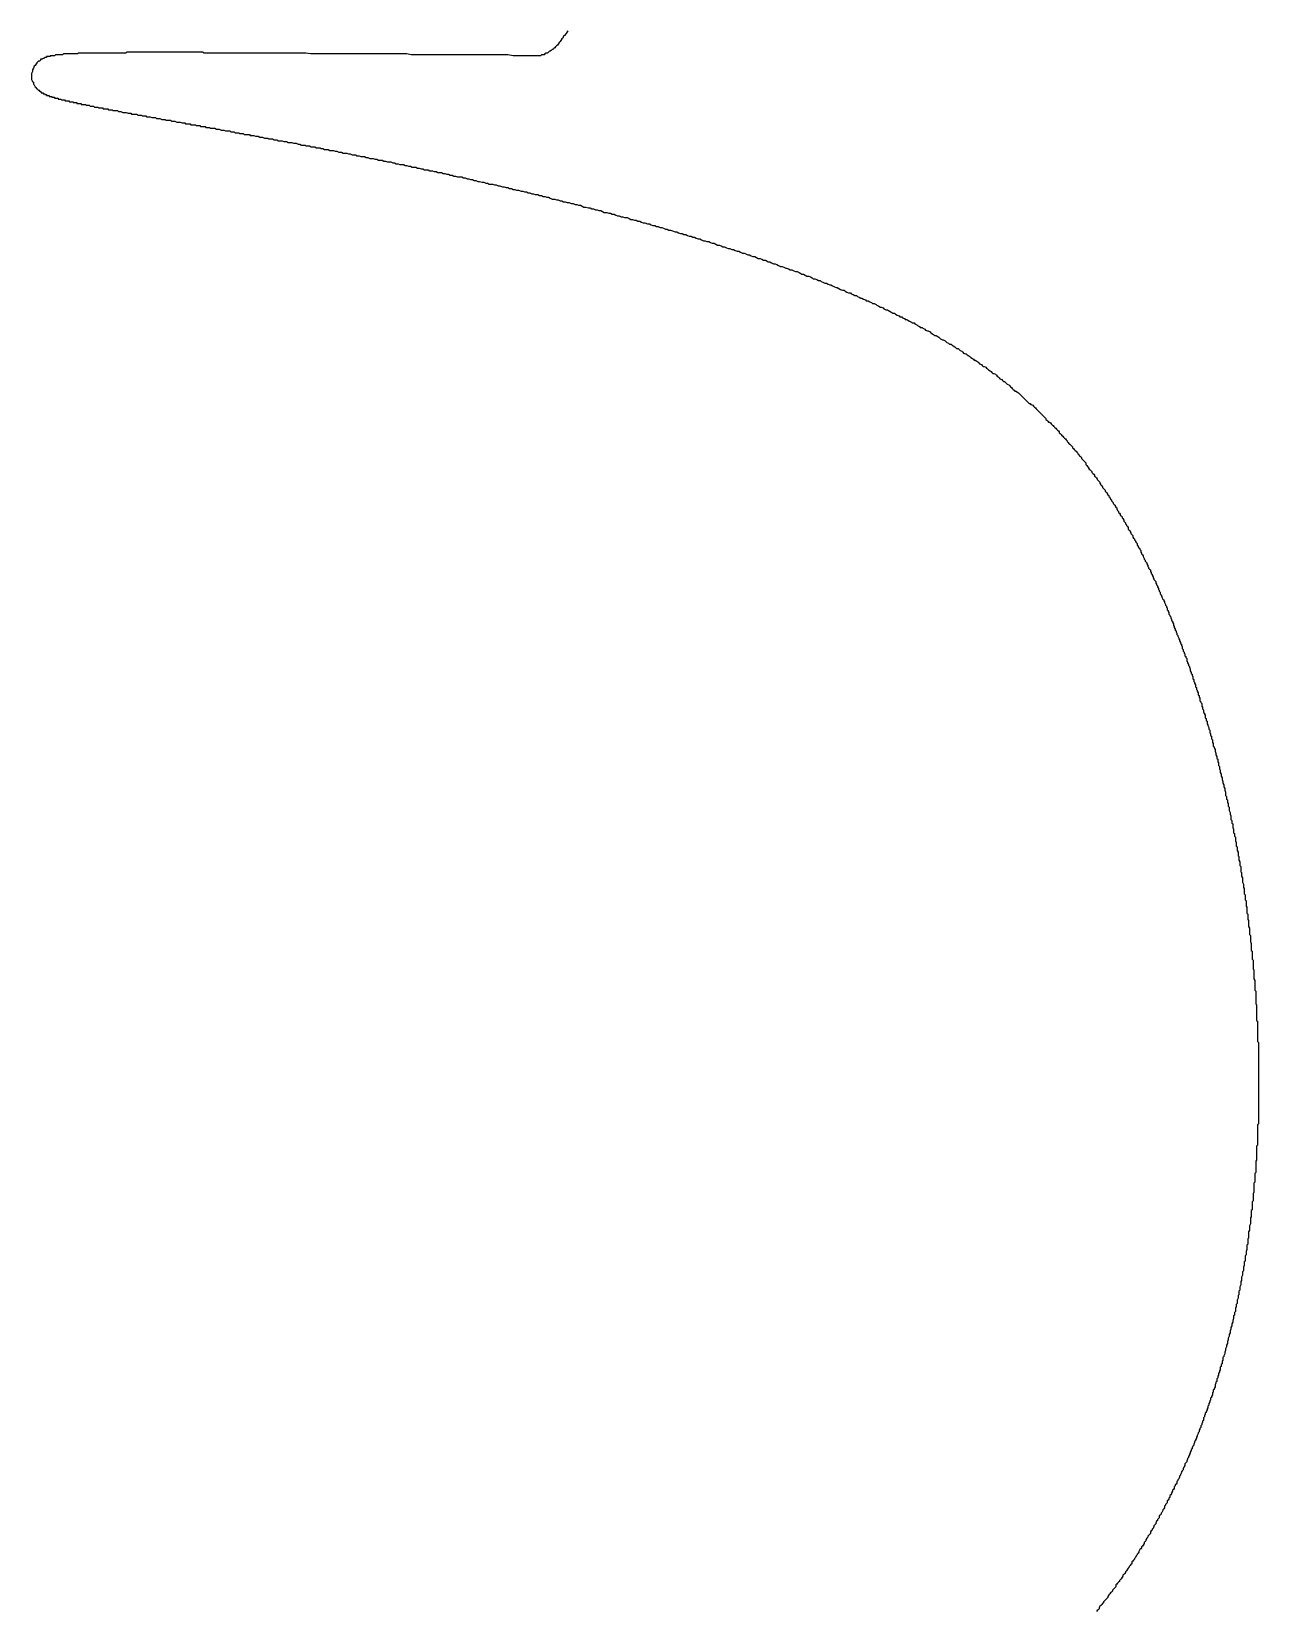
# Model space of a CAD drawing. Header units: millimetres. Extents: x 289 to 9778, y -894 to 6380.
# Drawn here: x 7128.94 to 7142.8, y -435.65 to -417.8 of the extents above; entities that cross this region are included whole.
import ezdxf

# ---------------------------------------------------------------- set-up
doc = ezdxf.new("R2010")
doc.units = ezdxf.units.MM

msp = doc.modelspace()

# ---------------------------------------------------------------- linework, layer by layer
msp.add_polyline3d([(7135, -417.793, 0), (7134.99, -417.803, 0), (7134.98, -417.823, 0), (7134.96, -417.843, 0), (7134.95, -417.853, 0), (7134.94, -417.873, 0), (7134.93, -417.883, 0), (7134.92, -417.903, 0), (7134.91, -417.913, 0), (7134.9, -417.923, 0), (7134.89, -417.943, 0), (7134.88, -417.953, 0), (7134.87, -417.963, 0), (7134.86, -417.973, 0), (7134.85, -417.983, 0), (7134.84, -417.993, 0), (7134.83, -418.003, 0), (7134.82, -418.003, 0), (7134.81, -418.013, 0), (7134.8, -418.023, 0), (7134.79, -418.023, 0), (7134.78, -418.033, 0), (7134.77, -418.043, 0), (7134.76, -418.043, 0), (7134.75, -418.043, 0), (7134.74, -418.053, 0), (7134.74, -418.053, 0), (7134.73, -418.063, 0), (7134.72, -418.063, 0), (7134.71, -418.063, 0), (7134.71, -418.063, 0), (7134.7, -418.063, 0), (7134.69, -418.073, 0), (7134.69, -418.073, 0), (7134.68, -418.073, 0), (7134.68, -418.073, 0), (7134.67, -418.073, 0), (7134.66, -418.073, 0), (7134.64, -418.073, 0), (7134.59, -418.073, 0), (7134.53, -418.073, 0), (7134.48, -418.073, 0), (7134.43, -418.073, 0), (7134.38, -418.073, 0), (7134.32, -418.063, 0), (7134.27, -418.063, 0), (7134.22, -418.063, 0), (7134.17, -418.063, 0), (7134.12, -418.063, 0), (7134.06, -418.063, 0), (7134.01, -418.063, 0), (7133.96, -418.063, 0), (7133.91, -418.063, 0), (7133.86, -418.063, 0), (7133.8, -418.063, 0), (7133.75, -418.063, 0), (7133.7, -418.063, 0), (7133.65, -418.063, 0), (7133.6, -418.063, 0), (7133.54, -418.063, 0), (7133.49, -418.063, 0), (7133.44, -418.063, 0), (7133.39, -418.063, 0), (7133.34, -418.063, 0), (7133.28, -418.063, 0), (7133.23, -418.063, 0), (7133.18, -418.053, 0), (7133.13, -418.053, 0), (7133.08, -418.053, 0), (7133.02, -418.053, 0), (7132.97, -418.053, 0), (7132.92, -418.053, 0), (7132.87, -418.053, 0), (7132.82, -418.053, 0), (7132.76, -418.053, 0), (7132.71, -418.053, 0), (7132.66, -418.053, 0), (7132.61, -418.053, 0), (7132.56, -418.053, 0), (7132.5, -418.053, 0), (7132.45, -418.053, 0), (7132.4, -418.053, 0), (7132.35, -418.053, 0), (7132.3, -418.053, 0), (7132.24, -418.053, 0), (7132.19, -418.053, 0), (7132.14, -418.053, 0), (7132.09, -418.053, 0), (7132.04, -418.043, 0), (7131.99, -418.043, 0), (7131.93, -418.043, 0), (7131.88, -418.043, 0), (7131.83, -418.043, 0), (7131.78, -418.043, 0), (7131.73, -418.043, 0), (7131.67, -418.043, 0), (7131.62, -418.043, 0), (7131.57, -418.043, 0), (7131.52, -418.043, 0), (7131.47, -418.043, 0), (7131.41, -418.043, 0), (7131.36, -418.043, 0), (7131.31, -418.043, 0), (7131.26, -418.043, 0), (7131.21, -418.043, 0), (7131.15, -418.043, 0), (7131.1, -418.043, 0), (7131.05, -418.043, 0), (7131, -418.043, 0), (7130.95, -418.043, 0), (7130.92, -418.043, 0), (7130.9, -418.043, 0), (7130.89, -418.043, 0), (7130.87, -418.033, 0), (7130.85, -418.033, 0), (7130.84, -418.033, 0), (7130.82, -418.033, 0), (7130.81, -418.033, 0), (7130.79, -418.033, 0), (7130.77, -418.033, 0), (7130.76, -418.033, 0), (7130.74, -418.033, 0), (7130.73, -418.033, 0), (7130.71, -418.033, 0), (7130.7, -418.033, 0), (7130.68, -418.033, 0), (7130.66, -418.033, 0), (7130.65, -418.033, 0), (7130.63, -418.033, 0), (7130.62, -418.033, 0), (7130.6, -418.033, 0), (7130.58, -418.033, 0), (7130.57, -418.033, 0), (7130.55, -418.033, 0), (7130.54, -418.033, 0), (7130.52, -418.033, 0), (7130.51, -418.033, 0), (7130.49, -418.033, 0), (7130.48, -418.033, 0), (7130.46, -418.033, 0), (7130.44, -418.033, 0), (7130.43, -418.033, 0), (7130.41, -418.033, 0), (7130.4, -418.033, 0), (7130.38, -418.033, 0), (7130.37, -418.033, 0), (7130.35, -418.033, 0), (7130.34, -418.033, 0), (7130.32, -418.033, 0), (7130.31, -418.033, 0), (7130.29, -418.033, 0), (7130.28, -418.033, 0), (7130.26, -418.033, 0), (7130.25, -418.033, 0), (7130.23, -418.033, 0), (7130.22, -418.033, 0), (7130.2, -418.033, 0), (7130.19, -418.033, 0), (7130.17, -418.033, 0), (7130.16, -418.033, 0), (7130.14, -418.033, 0), (7130.13, -418.033, 0), (7130.12, -418.033, 0), (7130.1, -418.033, 0), (7130.09, -418.033, 0), (7130.07, -418.033, 0), (7130.06, -418.033, 0), (7130.05, -418.033, 0), (7130.03, -418.033, 0), (7130.02, -418.033, 0), (7130, -418.043, 0), (7129.99, -418.043, 0), (7129.98, -418.043, 0), (7129.96, -418.043, 0), (7129.95, -418.043, 0), (7129.94, -418.043, 0), (7129.92, -418.043, 0), (7129.91, -418.043, 0), (7129.9, -418.043, 0), (7129.88, -418.043, 0), (7129.87, -418.043, 0), (7129.86, -418.043, 0), (7129.84, -418.043, 0), (7129.83, -418.043, 0), (7129.82, -418.043, 0), (7129.81, -418.043, 0), (7129.79, -418.043, 0), (7129.78, -418.043, 0), (7129.77, -418.043, 0), (7129.76, -418.043, 0), (7129.75, -418.043, 0), (7129.73, -418.043, 0), (7129.72, -418.043, 0), (7129.71, -418.043, 0), (7129.7, -418.043, 0), (7129.69, -418.043, 0), (7129.67, -418.043, 0), (7129.66, -418.043, 0), (7129.65, -418.043, 0), (7129.64, -418.043, 0), (7129.63, -418.043, 0), (7129.62, -418.043, 0), (7129.61, -418.043, 0), (7129.6, -418.043, 0), (7129.59, -418.043, 0), (7129.58, -418.043, 0), (7129.57, -418.043, 0), (7129.56, -418.043, 0), (7129.55, -418.043, 0), (7129.54, -418.043, 0), (7129.53, -418.043, 0), (7129.52, -418.043, 0), (7129.51, -418.043, 0), (7129.5, -418.043, 0), (7129.49, -418.043, 0), (7129.48, -418.043, 0), (7129.47, -418.043, 0), (7129.46, -418.053, 0), (7129.45, -418.053, 0), (7129.44, -418.053, 0), (7129.43, -418.053, 0), (7129.42, -418.053, 0), (7129.42, -418.053, 0), (7129.41, -418.053, 0), (7129.4, -418.053, 0), (7129.39, -418.053, 0), (7129.38, -418.053, 0), (7129.38, -418.053, 0), (7129.37, -418.053, 0), (7129.36, -418.053, 0), (7129.35, -418.053, 0), (7129.34, -418.053, 0), (7129.34, -418.053, 0), (7129.33, -418.053, 0), (7129.32, -418.053, 0), (7129.32, -418.053, 0), (7129.31, -418.053, 0), (7129.3, -418.053, 0), (7129.29, -418.063, 0), (7129.29, -418.063, 0), (7129.28, -418.063, 0), (7129.27, -418.063, 0), (7129.27, -418.063, 0), (7129.26, -418.063, 0), (7129.26, -418.063, 0), (7129.25, -418.063, 0), (7129.24, -418.063, 0), (7129.24, -418.063, 0), (7129.23, -418.063, 0), (7129.23, -418.063, 0), (7129.22, -418.063, 0), (7129.21, -418.063, 0), (7129.21, -418.063, 0), (7129.2, -418.073, 0), (7129.2, -418.073, 0), (7129.19, -418.073, 0), (7129.19, -418.073, 0), (7129.18, -418.073, 0), (7129.18, -418.073, 0), (7129.17, -418.073, 0), (7129.17, -418.073, 0), (7129.16, -418.073, 0), (7129.16, -418.073, 0), (7129.15, -418.073, 0), (7129.15, -418.083, 0), (7129.14, -418.083, 0), (7129.14, -418.083, 0), (7129.13, -418.083, 0), (7129.12, -418.083, 0), (7129.12, -418.083, 0), (7129.11, -418.083, 0), (7129.11, -418.093, 0), (7129.1, -418.093, 0), (7129.1, -418.093, 0), (7129.09, -418.093, 0), (7129.09, -418.093, 0), (7129.08, -418.103, 0), (7129.07, -418.103, 0), (7129.07, -418.103, 0), (7129.06, -418.113, 0), (7129.05, -418.113, 0), (7129.04, -418.113, 0), (7129.04, -418.123, 0), (7129.03, -418.133, 0), (7129.02, -418.133, 0), (7129.01, -418.143, 0), (7129, -418.153, 0), (7128.99, -418.163, 0), (7128.98, -418.183, 0), (7128.97, -418.193, 0), (7128.96, -418.213, 0), (7128.95, -418.233, 0), (7128.95, -418.253, 0), (7128.94, -418.273, 0), (7128.94, -418.293, 0), (7128.94, -418.313, 0), (7128.94, -418.343, 0), (7128.95, -418.363, 0), (7128.96, -418.373, 0), (7128.96, -418.393, 0), (7128.97, -418.403, 0), (7128.98, -418.423, 0), (7128.99, -418.433, 0), (7128.99, -418.443, 0), (7129, -418.443, 0), (7129.01, -418.453, 0), (7129.02, -418.463, 0), (7129.02, -418.463, 0), (7129.03, -418.473, 0), (7129.04, -418.473, 0), (7129.04, -418.483, 0), (7129.05, -418.483, 0), (7129.05, -418.493, 0), (7129.06, -418.493, 0), (7129.06, -418.493, 0), (7129.07, -418.493, 0), (7129.07, -418.503, 0), (7129.08, -418.503, 0), (7129.08, -418.503, 0), (7129.09, -418.503, 0), (7129.09, -418.513, 0), (7129.1, -418.513, 0), (7129.1, -418.513, 0), (7129.11, -418.513, 0), (7129.11, -418.513, 0), (7129.11, -418.523, 0), (7129.12, -418.523, 0), (7129.12, -418.523, 0), (7129.13, -418.523, 0), (7129.13, -418.523, 0), (7129.14, -418.523, 0), (7129.14, -418.533, 0), (7129.15, -418.533, 0), (7129.15, -418.533, 0), (7129.16, -418.533, 0), (7129.16, -418.533, 0), (7129.17, -418.533, 0), (7129.17, -418.543, 0), (7129.18, -418.543, 0), (7129.18, -418.543, 0), (7129.19, -418.543, 0), (7129.19, -418.543, 0), (7129.2, -418.543, 0), (7129.2, -418.553, 0), (7129.21, -418.553, 0), (7129.21, -418.553, 0), (7129.22, -418.553, 0), (7129.23, -418.553, 0), (7129.23, -418.553, 0), (7129.24, -418.553, 0), (7129.24, -418.563, 0), (7129.25, -418.563, 0), (7129.26, -418.563, 0), (7129.26, -418.563, 0), (7129.27, -418.563, 0), (7129.27, -418.563, 0), (7129.28, -418.573, 0), (7129.29, -418.573, 0), (7129.29, -418.573, 0), (7129.3, -418.573, 0), (7129.31, -418.573, 0), (7129.31, -418.573, 0), (7129.32, -418.583, 0), (7129.33, -418.583, 0), (7129.33, -418.583, 0), (7129.34, -418.583, 0), (7129.35, -418.583, 0), (7129.35, -418.583, 0), (7129.36, -418.583, 0), (7129.37, -418.593, 0), (7129.38, -418.593, 0), (7129.38, -418.593, 0), (7129.39, -418.593, 0), (7129.4, -418.593, 0), (7129.41, -418.593, 0), (7129.41, -418.603, 0), (7129.42, -418.603, 0), (7129.43, -418.603, 0), (7129.44, -418.603, 0), (7129.45, -418.603, 0), (7129.45, -418.613, 0), (7129.46, -418.613, 0), (7129.47, -418.613, 0), (7129.48, -418.613, 0), (7129.49, -418.613, 0), (7129.5, -418.613, 0), (7129.5, -418.623, 0), (7129.51, -418.623, 0), (7129.52, -418.623, 0), (7129.53, -418.623, 0), (7129.54, -418.623, 0), (7129.55, -418.623, 0), (7129.56, -418.633, 0), (7129.57, -418.633, 0), (7129.57, -418.633, 0), (7129.58, -418.633, 0), (7129.59, -418.633, 0), (7129.6, -418.643, 0), (7129.61, -418.643, 0), (7129.62, -418.643, 0), (7129.63, -418.643, 0), (7129.64, -418.643, 0), (7129.65, -418.653, 0), (7129.66, -418.653, 0), (7129.67, -418.653, 0), (7129.68, -418.653, 0), (7129.69, -418.653, 0), (7129.7, -418.663, 0), (7129.71, -418.663, 0), (7129.72, -418.663, 0), (7129.73, -418.663, 0), (7129.74, -418.663, 0), (7129.75, -418.673, 0), (7129.76, -418.673, 0), (7129.77, -418.673, 0), (7129.78, -418.673, 0), (7129.8, -418.673, 0), (7129.81, -418.683, 0), (7129.82, -418.683, 0), (7129.83, -418.683, 0), (7129.84, -418.683, 0), (7129.85, -418.683, 0), (7129.86, -418.693, 0), (7129.87, -418.693, 0), (7129.88, -418.693, 0), (7129.9, -418.693, 0), (7129.91, -418.693, 0), (7129.92, -418.703, 0), (7129.93, -418.703, 0), (7129.94, -418.703, 0), (7129.95, -418.703, 0), (7129.97, -418.713, 0), (7129.98, -418.713, 0), (7129.99, -418.713, 0), (7130, -418.713, 0), (7130.01, -418.713, 0), (7130.03, -418.723, 0), (7130.04, -418.723, 0), (7130.05, -418.723, 0), (7130.06, -418.723, 0), (7130.07, -418.733, 0), (7130.09, -418.733, 0), (7130.1, -418.733, 0), (7130.11, -418.733, 0), (7130.13, -418.733, 0), (7130.14, -418.743, 0), (7130.15, -418.743, 0), (7130.16, -418.743, 0), (7130.18, -418.743, 0), (7130.19, -418.753, 0), (7130.2, -418.753, 0), (7130.22, -418.753, 0), (7130.23, -418.753, 0), (7130.24, -418.763, 0), (7130.26, -418.763, 0), (7130.27, -418.763, 0), (7130.28, -418.763, 0), (7130.3, -418.773, 0), (7130.31, -418.773, 0), (7130.32, -418.773, 0), (7130.34, -418.773, 0), (7130.35, -418.783, 0), (7130.36, -418.783, 0), (7130.38, -418.783, 0), (7130.39, -418.783, 0), (7130.41, -418.793, 0), (7130.42, -418.793, 0), (7130.43, -418.793, 0), (7130.45, -418.793, 0), (7130.46, -418.803, 0), (7130.48, -418.803, 0), (7130.49, -418.803, 0), (7130.51, -418.803, 0), (7130.52, -418.813, 0), (7130.53, -418.813, 0), (7130.55, -418.813, 0), (7130.56, -418.813, 0), (7130.58, -418.823, 0), (7130.59, -418.823, 0), (7130.61, -418.823, 0), (7130.62, -418.823, 0), (7130.64, -418.833, 0), (7130.65, -418.833, 0), (7130.67, -418.833, 0), (7130.68, -418.843, 0), (7130.7, -418.843, 0), (7130.71, -418.843, 0), (7130.73, -418.843, 0), (7130.74, -418.853, 0), (7130.76, -418.853, 0), (7130.77, -418.853, 0), (7130.79, -418.853, 0), (7130.8, -418.863, 0), (7130.82, -418.863, 0), (7130.84, -418.863, 0), (7130.85, -418.873, 0), (7130.87, -418.873, 0), (7130.88, -418.873, 0), (7130.9, -418.873, 0), (7130.91, -418.883, 0), (7130.93, -418.883, 0), (7130.95, -418.883, 0), (7130.96, -418.893, 0), (7130.98, -418.893, 0), (7130.99, -418.893, 0), (7131.01, -418.893, 0), (7131.03, -418.903, 0), (7131.04, -418.903, 0), (7131.06, -418.903, 0), (7131.08, -418.913, 0), (7131.09, -418.913, 0), (7131.11, -418.913, 0), (7131.13, -418.923, 0), (7131.14, -418.923, 0), (7131.16, -418.923, 0), (7131.18, -418.923, 0), (7131.19, -418.933, 0), (7131.21, -418.933, 0), (7131.23, -418.933, 0), (7131.24, -418.943, 0), (7131.26, -418.943, 0), (7131.28, -418.943, 0), (7131.29, -418.953, 0), (7131.31, -418.953, 0), (7131.33, -418.953, 0), (7131.34, -418.963, 0), (7131.36, -418.963, 0), (7131.38, -418.963, 0), (7131.4, -418.963, 0), (7131.41, -418.973, 0), (7131.43, -418.973, 0), (7131.45, -418.973, 0), (7131.47, -418.983, 0), (7131.48, -418.983, 0), (7131.5, -418.983, 0), (7131.52, -418.993, 0), (7131.54, -418.993, 0), (7131.55, -418.993, 0), (7131.57, -419.003, 0), (7131.59, -419.003, 0), (7131.61, -419.003, 0), (7131.62, -419.013, 0), (7131.64, -419.013, 0), (7131.66, -419.013, 0), (7131.68, -419.023, 0), (7131.7, -419.023, 0), (7131.71, -419.023, 0), (7131.73, -419.033, 0), (7131.75, -419.033, 0), (7131.77, -419.033, 0), (7131.79, -419.043, 0), (7131.8, -419.043, 0), (7131.82, -419.043, 0), (7131.84, -419.053, 0), (7131.86, -419.053, 0), (7131.88, -419.053, 0), (7131.9, -419.063, 0), (7131.91, -419.063, 0), (7131.93, -419.063, 0), (7131.95, -419.073, 0), (7131.97, -419.073, 0), (7131.99, -419.083, 0), (7132.01, -419.083, 0), (7132.03, -419.083, 0), (7132.04, -419.093, 0), (7132.06, -419.093, 0), (7132.08, -419.093, 0), (7132.1, -419.103, 0), (7132.12, -419.103, 0), (7132.14, -419.103, 0), (7132.16, -419.113, 0), (7132.18, -419.113, 0), (7132.2, -419.113, 0), (7132.21, -419.123, 0), (7132.23, -419.123, 0), (7132.25, -419.133, 0), (7132.27, -419.133, 0), (7132.29, -419.133, 0), (7132.31, -419.143, 0), (7132.33, -419.143, 0), (7132.35, -419.143, 0), (7132.37, -419.153, 0), (7132.39, -419.153, 0), (7132.41, -419.163, 0), (7132.42, -419.163, 0), (7132.44, -419.163, 0), (7132.46, -419.173, 0), (7132.48, -419.173, 0), (7132.5, -419.173, 0), (7132.52, -419.183, 0), (7132.54, -419.183, 0), (7132.56, -419.193, 0), (7132.58, -419.193, 0), (7132.6, -419.193, 0), (7132.62, -419.203, 0), (7132.64, -419.203, 0), (7132.66, -419.213, 0), (7132.68, -419.213, 0), (7132.7, -419.213, 0), (7132.72, -419.223, 0), (7132.74, -419.223, 0), (7132.76, -419.233, 0), (7132.78, -419.233, 0), (7132.8, -419.233, 0), (7132.82, -419.243, 0), (7132.84, -419.243, 0), (7132.86, -419.253, 0), (7132.88, -419.253, 0), (7132.9, -419.253, 0), (7132.92, -419.263, 0), (7132.94, -419.263, 0), (7132.96, -419.273, 0), (7132.98, -419.273, 0), (7133, -419.273, 0), (7133.02, -419.283, 0), (7133.04, -419.283, 0), (7133.06, -419.293, 0), (7133.08, -419.293, 0), (7133.1, -419.303, 0), (7133.12, -419.303, 0), (7133.14, -419.303, 0), (7133.16, -419.313, 0), (7133.18, -419.313, 0), (7133.2, -419.323, 0), (7133.22, -419.323, 0), (7133.24, -419.333, 0), (7133.26, -419.333, 0), (7133.28, -419.333, 0), (7133.3, -419.343, 0), (7133.32, -419.343, 0), (7133.34, -419.353, 0), (7133.36, -419.353, 0), (7133.38, -419.363, 0), (7133.4, -419.363, 0), (7133.42, -419.363, 0), (7133.44, -419.373, 0), (7133.47, -419.373, 0), (7133.49, -419.383, 0), (7133.51, -419.383, 0), (7133.53, -419.393, 0), (7133.55, -419.393, 0), (7133.57, -419.393, 0), (7133.59, -419.403, 0), (7133.61, -419.403, 0), (7133.63, -419.413, 0), (7133.65, -419.413, 0), (7133.67, -419.423, 0), (7133.69, -419.423, 0), (7133.71, -419.433, 0), (7133.73, -419.433, 0), (7133.75, -419.443, 0), (7133.78, -419.443, 0), (7133.8, -419.443, 0), (7133.82, -419.453, 0), (7133.84, -419.453, 0), (7133.86, -419.463, 0), (7133.88, -419.463, 0), (7133.9, -419.473, 0), (7133.92, -419.473, 0), (7133.94, -419.483, 0), (7133.96, -419.483, 0), (7133.98, -419.493, 0), (7134, -419.493, 0), (7134.03, -419.503, 0), (7134.05, -419.503, 0), (7134.07, -419.513, 0), (7134.09, -419.513, 0), (7134.11, -419.523, 0), (7134.13, -419.523, 0), (7134.15, -419.523, 0), (7134.17, -419.533, 0), (7134.19, -419.533, 0), (7134.21, -419.543, 0), (7134.23, -419.543, 0), (7134.26, -419.553, 0), (7134.28, -419.553, 0), (7134.3, -419.563, 0), (7134.32, -419.563, 0), (7134.34, -419.573, 0), (7134.36, -419.573, 0), (7134.38, -419.583, 0), (7134.4, -419.583, 0), (7134.42, -419.593, 0), (7134.44, -419.593, 0), (7134.47, -419.603, 0), (7134.49, -419.603, 0), (7134.51, -419.613, 0), (7134.53, -419.613, 0), (7134.55, -419.623, 0), (7134.57, -419.623, 0), (7134.59, -419.633, 0), (7134.61, -419.633, 0), (7134.63, -419.643, 0), (7134.66, -419.643, 0), (7134.68, -419.653, 0), (7134.7, -419.653, 0), (7134.72, -419.663, 0), (7134.74, -419.663, 0), (7134.76, -419.673, 0), (7134.78, -419.673, 0), (7134.8, -419.683, 0), (7134.82, -419.693, 0), (7134.85, -419.693, 0), (7134.87, -419.703, 0), (7134.89, -419.703, 0), (7134.91, -419.713, 0), (7134.93, -419.713, 0), (7134.95, -419.723, 0), (7134.97, -419.723, 0), (7134.99, -419.733, 0), (7135.01, -419.733, 0), (7135.04, -419.743, 0), (7135.06, -419.743, 0), (7135.08, -419.753, 0), (7135.1, -419.753, 0), (7135.12, -419.763, 0), (7135.14, -419.763, 0), (7135.16, -419.773, 0), (7135.18, -419.783, 0), (7135.2, -419.783, 0), (7135.23, -419.793, 0), (7135.25, -419.793, 0), (7135.27, -419.803, 0), (7135.29, -419.803, 0), (7135.31, -419.813, 0), (7135.33, -419.813, 0), (7135.35, -419.823, 0), (7135.37, -419.823, 0), (7135.39, -419.833, 0), (7135.41, -419.843, 0), (7135.44, -419.843, 0), (7135.46, -419.853, 0), (7135.48, -419.853, 0), (7135.5, -419.863, 0), (7135.52, -419.863, 0), (7135.54, -419.873, 0), (7135.56, -419.883, 0), (7135.58, -419.883, 0), (7135.6, -419.893, 0), (7135.62, -419.893, 0), (7135.64, -419.903, 0), (7135.67, -419.903, 0), (7135.69, -419.913, 0), (7135.71, -419.923, 0), (7135.73, -419.923, 0), (7135.75, -419.933, 0), (7135.77, -419.933, 0), (7135.79, -419.943, 0), (7135.81, -419.943, 0), (7135.83, -419.953, 0), (7135.85, -419.963, 0), (7135.87, -419.963, 0), (7135.9, -419.973, 0), (7135.92, -419.973, 0), (7135.94, -419.983, 0), (7135.96, -419.993, 0), (7135.98, -419.993, 0), (7136, -420.003, 0), (7136.02, -420.003, 0), (7136.04, -420.013, 0), (7136.06, -420.013, 0), (7136.08, -420.023, 0), (7136.1, -420.033, 0), (7136.12, -420.033, 0), (7136.14, -420.043, 0), (7136.16, -420.043, 0), (7136.18, -420.053, 0), (7136.21, -420.063, 0), (7136.23, -420.063, 0), (7136.25, -420.073, 0), (7136.27, -420.083, 0), (7136.29, -420.083, 0), (7136.31, -420.093, 0), (7136.33, -420.093, 0), (7136.35, -420.103, 0), (7136.37, -420.113, 0), (7136.39, -420.113, 0), (7136.41, -420.123, 0), (7136.43, -420.123, 0), (7136.45, -420.133, 0), (7136.47, -420.143, 0), (7136.49, -420.143, 0), (7136.51, -420.153, 0), (7136.53, -420.163, 0), (7136.55, -420.163, 0), (7136.57, -420.173, 0), (7136.59, -420.173, 0), (7136.61, -420.183, 0), (7136.63, -420.193, 0), (7136.65, -420.193, 0), (7136.67, -420.203, 0), (7136.69, -420.213, 0), (7136.71, -420.213, 0), (7136.73, -420.223, 0), (7136.75, -420.233, 0), (7136.77, -420.233, 0), (7136.79, -420.243, 0), (7136.81, -420.253, 0), (7136.83, -420.253, 0), (7136.85, -420.263, 0), (7136.87, -420.263, 0), (7136.89, -420.273, 0), (7136.91, -420.283, 0), (7136.93, -420.283, 0), (7136.95, -420.293, 0), (7136.97, -420.303, 0), (7136.99, -420.303, 0), (7137.01, -420.313, 0), (7137.03, -420.323, 0), (7137.05, -420.323, 0), (7137.07, -420.333, 0), (7137.09, -420.343, 0), (7137.11, -420.343, 0), (7137.13, -420.353, 0), (7137.15, -420.363, 0), (7137.17, -420.363, 0), (7137.19, -420.373, 0), (7137.21, -420.383, 0), (7137.23, -420.383, 0), (7137.25, -420.393, 0), (7137.26, -420.403, 0), (7137.28, -420.403, 0), (7137.3, -420.413, 0), (7137.32, -420.423, 0), (7137.34, -420.423, 0), (7137.36, -420.433, 0), (7137.38, -420.443, 0), (7137.4, -420.453, 0), (7137.42, -420.453, 0), (7137.44, -420.463, 0), (7137.46, -420.473, 0), (7137.47, -420.473, 0), (7137.49, -420.483, 0), (7137.51, -420.493, 0), (7137.53, -420.493, 0), (7137.55, -420.503, 0), (7137.57, -420.513, 0), (7137.59, -420.513, 0), (7137.61, -420.523, 0), (7137.63, -420.533, 0), (7137.64, -420.543, 0), (7137.66, -420.543, 0), (7137.68, -420.553, 0), (7137.7, -420.563, 0), (7137.72, -420.563, 0), (7137.74, -420.573, 0), (7137.76, -420.583, 0), (7137.77, -420.593, 0), (7137.79, -420.593, 0), (7137.81, -420.603, 0), (7137.83, -420.613, 0), (7137.85, -420.613, 0), (7137.86, -420.623, 0), (7137.88, -420.633, 0), (7137.9, -420.643, 0), (7137.92, -420.643, 0), (7137.94, -420.653, 0), (7137.96, -420.663, 0), (7137.97, -420.663, 0), (7137.99, -420.673, 0), (7138.01, -420.683, 0), (7138.03, -420.693, 0), (7138.04, -420.693, 0), (7138.06, -420.703, 0), (7138.08, -420.713, 0), (7138.1, -420.723, 0), (7138.12, -420.723, 0), (7138.13, -420.733, 0), (7138.15, -420.743, 0), (7138.17, -420.753, 0), (7138.19, -420.753, 0), (7138.2, -420.763, 0), (7138.22, -420.773, 0), (7138.24, -420.783, 0), (7138.26, -420.783, 0), (7138.27, -420.793, 0), (7138.29, -420.803, 0), (7138.31, -420.813, 0), (7138.32, -420.813, 0), (7138.34, -420.823, 0), (7138.36, -420.833, 0), (7138.37, -420.843, 0), (7138.39, -420.843, 0), (7138.41, -420.853, 0), (7138.43, -420.863, 0), (7138.44, -420.873, 0), (7138.46, -420.873, 0), (7138.48, -420.883, 0), (7138.49, -420.893, 0), (7138.51, -420.903, 0), (7138.53, -420.913, 0), (7138.54, -420.913, 0), (7138.56, -420.923, 0), (7138.57, -420.933, 0), (7138.59, -420.943, 0), (7138.61, -420.943, 0), (7138.62, -420.953, 0), (7138.64, -420.963, 0), (7138.66, -420.973, 0), (7138.67, -420.983, 0), (7138.69, -420.983, 0), (7138.7, -420.993, 0), (7138.72, -421.003, 0), (7138.74, -421.013, 0), (7138.75, -421.023, 0), (7138.77, -421.023, 0), (7138.78, -421.033, 0), (7138.8, -421.043, 0), (7138.81, -421.053, 0), (7138.83, -421.053, 0), (7138.84, -421.063, 0), (7138.86, -421.073, 0), (7138.88, -421.083, 0), (7138.89, -421.093, 0), (7138.91, -421.093, 0), (7138.92, -421.103, 0), (7138.94, -421.113, 0), (7138.95, -421.123, 0), (7138.97, -421.133, 0), (7138.98, -421.143, 0), (7139, -421.143, 0), (7139.01, -421.153, 0), (7139.03, -421.163, 0), (7139.04, -421.173, 0), (7139.06, -421.183, 0), (7139.07, -421.183, 0), (7139.09, -421.193, 0), (7139.1, -421.203, 0), (7139.11, -421.213, 0), (7139.13, -421.223, 0), (7139.14, -421.233, 0), (7139.16, -421.233, 0), (7139.17, -421.243, 0), (7139.19, -421.253, 0), (7139.2, -421.263, 0), (7139.21, -421.273, 0), (7139.23, -421.283, 0), (7139.24, -421.283, 0), (7139.26, -421.293, 0), (7139.27, -421.303, 0), (7139.28, -421.313, 0), (7139.3, -421.323, 0), (7139.31, -421.333, 0), (7139.33, -421.333, 0), (7139.34, -421.343, 0), (7139.35, -421.353, 0), (7139.37, -421.363, 0), (7139.38, -421.373, 0), (7139.39, -421.383, 0), (7139.41, -421.383, 0), (7139.42, -421.393, 0), (7139.43, -421.403, 0), (7139.45, -421.413, 0), (7139.46, -421.423, 0), (7139.47, -421.433, 0), (7139.49, -421.443, 0), (7139.5, -421.443, 0), (7139.51, -421.453, 0), (7139.53, -421.463, 0), (7139.54, -421.473, 0), (7139.55, -421.483, 0), (7139.57, -421.493, 0), (7139.58, -421.503, 0), (7139.59, -421.513, 0), (7139.6, -421.513, 0), (7139.62, -421.523, 0), (7139.63, -421.533, 0), (7139.64, -421.543, 0), (7139.65, -421.553, 0), (7139.67, -421.563, 0), (7139.68, -421.573, 0), (7139.69, -421.583, 0), (7139.7, -421.583, 0), (7139.72, -421.593, 0), (7139.73, -421.603, 0), (7139.74, -421.613, 0), (7139.75, -421.623, 0), (7139.77, -421.633, 0), (7139.78, -421.643, 0), (7139.79, -421.653, 0), (7139.8, -421.663, 0), (7139.81, -421.663, 0), (7139.83, -421.673, 0), (7139.84, -421.683, 0), (7139.85, -421.693, 0), (7139.86, -421.703, 0), (7139.87, -421.713, 0), (7139.88, -421.723, 0), (7139.9, -421.733, 0), (7139.91, -421.743, 0), (7139.92, -421.753, 0), (7139.93, -421.753, 0), (7139.94, -421.763, 0), (7139.95, -421.773, 0), (7139.96, -421.783, 0), (7139.98, -421.793, 0), (7139.99, -421.803, 0), (7140, -421.813, 0), (7140.01, -421.823, 0), (7140.02, -421.833, 0), (7140.03, -421.843, 0), (7140.04, -421.853, 0), (7140.05, -421.863, 0), (7140.06, -421.863, 0), (7140.08, -421.873, 0), (7140.09, -421.883, 0), (7140.1, -421.893, 0), (7140.11, -421.903, 0), (7140.12, -421.913, 0), (7140.13, -421.923, 0), (7140.14, -421.933, 0), (7140.15, -421.943, 0), (7140.16, -421.953, 0), (7140.17, -421.963, 0), (7140.18, -421.973, 0), (7140.19, -421.983, 0), (7140.2, -421.993, 0), (7140.21, -422.003, 0), (7140.22, -422.003, 0), (7140.23, -422.013, 0), (7140.25, -422.023, 0), (7140.26, -422.033, 0), (7140.27, -422.043, 0), (7140.28, -422.053, 0), (7140.29, -422.063, 0), (7140.3, -422.073, 0), (7140.31, -422.083, 0), (7140.32, -422.093, 0), (7140.33, -422.103, 0), (7140.34, -422.113, 0), (7140.35, -422.123, 0), (7140.36, -422.133, 0), (7140.37, -422.143, 0), (7140.38, -422.153, 0), (7140.39, -422.163, 0), (7140.4, -422.173, 0), (7140.4, -422.183, 0), (7140.41, -422.193, 0), (7140.42, -422.203, 0), (7140.43, -422.213, 0), (7140.44, -422.213, 0), (7140.45, -422.223, 0), (7140.46, -422.233, 0), (7140.47, -422.243, 0), (7140.48, -422.253, 0), (7140.49, -422.263, 0), (7140.5, -422.273, 0), (7140.51, -422.283, 0), (7140.52, -422.293, 0), (7140.53, -422.303, 0), (7140.54, -422.313, 0), (7140.55, -422.323, 0), (7140.55, -422.333, 0), (7140.56, -422.343, 0), (7140.57, -422.353, 0), (7140.58, -422.363, 0), (7140.59, -422.373, 0), (7140.6, -422.383, 0), (7140.61, -422.393, 0), (7140.62, -422.403, 0), (7140.63, -422.413, 0), (7140.64, -422.423, 0), (7140.64, -422.433, 0), (7140.65, -422.443, 0), (7140.66, -422.453, 0), (7140.67, -422.463, 0), (7140.68, -422.473, 0), (7140.69, -422.483, 0), (7140.7, -422.493, 0), (7140.7, -422.503, 0), (7140.71, -422.513, 0), (7140.72, -422.523, 0), (7140.73, -422.533, 0), (7140.74, -422.543, 0), (7140.75, -422.553, 0), (7140.76, -422.563, 0), (7140.76, -422.573, 0), (7140.77, -422.583, 0), (7140.78, -422.593, 0), (7140.79, -422.603, 0), (7140.8, -422.613, 0), (7140.8, -422.623, 0), (7140.81, -422.633, 0), (7140.82, -422.643, 0), (7140.83, -422.653, 0), (7140.84, -422.663, 0), (7140.85, -422.673, 0), (7140.85, -422.693, 0), (7140.86, -422.703, 0), (7140.87, -422.713, 0), (7140.88, -422.723, 0), (7140.88, -422.733, 0), (7140.89, -422.743, 0), (7140.9, -422.753, 0), (7140.91, -422.763, 0), (7140.92, -422.773, 0), (7140.92, -422.783, 0), (7140.93, -422.793, 0), (7140.94, -422.803, 0), (7140.95, -422.813, 0), (7140.95, -422.823, 0), (7140.96, -422.833, 0), (7140.97, -422.843, 0), (7140.98, -422.853, 0), (7140.98, -422.863, 0), (7140.99, -422.873, 0), (7141, -422.883, 0), (7141.01, -422.893, 0), (7141.01, -422.903, 0), (7141.02, -422.923, 0), (7141.03, -422.933, 0), (7141.04, -422.943, 0), (7141.04, -422.953, 0), (7141.05, -422.963, 0), (7141.06, -422.973, 0), (7141.07, -422.983, 0), (7141.07, -422.993, 0), (7141.08, -423.003, 0), (7141.09, -423.013, 0), (7141.09, -423.023, 0), (7141.1, -423.033, 0), (7141.11, -423.043, 0), (7141.11, -423.053, 0), (7141.12, -423.063, 0), (7141.13, -423.083, 0), (7141.14, -423.093, 0), (7141.14, -423.103, 0), (7141.15, -423.113, 0), (7141.16, -423.123, 0), (7141.16, -423.133, 0), (7141.17, -423.143, 0), (7141.18, -423.153, 0), (7141.18, -423.163, 0), (7141.19, -423.173, 0), (7141.2, -423.183, 0), (7141.2, -423.193, 0), (7141.21, -423.213, 0), (7141.22, -423.223, 0), (7141.22, -423.233, 0), (7141.23, -423.243, 0), (7141.24, -423.253, 0), (7141.24, -423.263, 0), (7141.25, -423.273, 0), (7141.26, -423.283, 0), (7141.26, -423.293, 0), (7141.27, -423.303, 0), (7141.28, -423.323, 0), (7141.28, -423.333, 0), (7141.29, -423.343, 0), (7141.3, -423.353, 0), (7141.3, -423.363, 0), (7141.31, -423.373, 0), (7141.31, -423.383, 0), (7141.32, -423.393, 0), (7141.33, -423.403, 0), (7141.33, -423.423, 0), (7141.34, -423.433, 0), (7141.35, -423.443, 0), (7141.35, -423.453, 0), (7141.36, -423.463, 0), (7141.36, -423.473, 0), (7141.37, -423.483, 0), (7141.38, -423.493, 0), (7141.38, -423.513, 0), (7141.39, -423.523, 0), (7141.4, -423.533, 0), (7141.4, -423.543, 0), (7141.41, -423.553, 0), (7141.41, -423.563, 0), (7141.42, -423.573, 0), (7141.43, -423.583, 0), (7141.43, -423.603, 0), (7141.44, -423.613, 0), (7141.44, -423.623, 0), (7141.45, -423.633, 0), (7141.46, -423.643, 0), (7141.46, -423.653, 0), (7141.47, -423.663, 0), (7141.47, -423.683, 0), (7141.48, -423.693, 0), (7141.48, -423.703, 0), (7141.49, -423.713, 0), (7141.5, -423.723, 0), (7141.5, -423.733, 0), (7141.51, -423.753, 0), (7141.51, -423.763, 0), (7141.52, -423.773, 0), (7141.52, -423.783, 0), (7141.53, -423.793, 0), (7141.54, -423.803, 0), (7141.54, -423.813, 0), (7141.55, -423.833, 0), (7141.55, -423.843, 0), (7141.56, -423.853, 0), (7141.56, -423.863, 0), (7141.57, -423.873, 0), (7141.58, -423.883, 0), (7141.58, -423.903, 0), (7141.59, -423.913, 0), (7141.59, -423.923, 0), (7141.6, -423.933, 0), (7141.6, -423.943, 0), (7141.61, -423.963, 0), (7141.61, -423.973, 0), (7141.62, -423.983, 0), (7141.62, -423.993, 0), (7141.63, -424.003, 0), (7141.64, -424.013, 0), (7141.64, -424.033, 0), (7141.65, -424.043, 0), (7141.65, -424.053, 0), (7141.66, -424.063, 0), (7141.66, -424.073, 0), (7141.67, -424.093, 0), (7141.67, -424.103, 0), (7141.68, -424.113, 0), (7141.68, -424.123, 0), (7141.69, -424.133, 0), (7141.69, -424.153, 0), (7141.7, -424.163, 0), (7141.7, -424.173, 0), (7141.71, -424.183, 0), (7141.71, -424.193, 0), (7141.72, -424.213, 0), (7141.73, -424.223, 0), (7141.73, -424.233, 0), (7141.74, -424.243, 0), (7141.74, -424.253, 0), (7141.75, -424.273, 0), (7141.75, -424.283, 0), (7141.76, -424.293, 0), (7141.76, -424.303, 0), (7141.77, -424.313, 0), (7141.77, -424.333, 0), (7141.78, -424.343, 0), (7141.78, -424.353, 0), (7141.79, -424.363, 0), (7141.79, -424.383, 0), (7141.8, -424.393, 0), (7141.8, -424.403, 0), (7141.81, -424.413, 0), (7141.81, -424.423, 0), (7141.82, -424.443, 0), (7141.82, -424.453, 0), (7141.83, -424.463, 0), (7141.83, -424.473, 0), (7141.84, -424.493, 0), (7141.84, -424.503, 0), (7141.84, -424.513, 0), (7141.85, -424.523, 0), (7141.85, -424.533, 0), (7141.86, -424.553, 0), (7141.86, -424.563, 0), (7141.87, -424.573, 0), (7141.87, -424.583, 0), (7141.88, -424.603, 0), (7141.88, -424.613, 0), (7141.89, -424.623, 0), (7141.89, -424.633, 0), (7141.9, -424.653, 0), (7141.9, -424.663, 0), (7141.91, -424.673, 0), (7141.91, -424.683, 0), (7141.92, -424.703, 0), (7141.92, -424.713, 0), (7141.93, -424.723, 0), (7141.93, -424.733, 0), (7141.94, -424.753, 0), (7141.94, -424.763, 0), (7141.94, -424.773, 0), (7141.95, -424.783, 0), (7141.95, -424.803, 0), (7141.96, -424.813, 0), (7141.96, -424.823, 0), (7141.97, -424.833, 0), (7141.97, -424.853, 0), (7141.98, -424.863, 0), (7141.98, -424.873, 0), (7141.99, -424.883, 0), (7141.99, -424.903, 0), (7141.99, -424.913, 0), (7142, -424.923, 0), (7142, -424.933, 0), (7142.01, -424.953, 0), (7142.01, -424.963, 0), (7142.02, -424.973, 0), (7142.02, -424.983, 0), (7142.03, -425.003, 0), (7142.03, -425.013, 0), (7142.03, -425.023, 0), (7142.04, -425.043, 0), (7142.04, -425.053, 0), (7142.05, -425.063, 0), (7142.05, -425.073, 0), (7142.06, -425.093, 0), (7142.06, -425.103, 0), (7142.06, -425.113, 0), (7142.07, -425.123, 0), (7142.07, -425.143, 0), (7142.08, -425.153, 0), (7142.08, -425.163, 0), (7142.09, -425.183, 0), (7142.09, -425.193, 0), (7142.09, -425.203, 0), (7142.1, -425.213, 0), (7142.1, -425.233, 0), (7142.11, -425.243, 0), (7142.11, -425.253, 0), (7142.12, -425.273, 0), (7142.12, -425.283, 0), (7142.12, -425.293, 0), (7142.13, -425.303, 0), (7142.13, -425.323, 0), (7142.14, -425.333, 0), (7142.14, -425.343, 0), (7142.14, -425.363, 0), (7142.15, -425.373, 0), (7142.15, -425.383, 0), (7142.16, -425.393, 0), (7142.16, -425.413, 0), (7142.16, -425.423, 0), (7142.17, -425.433, 0), (7142.17, -425.453, 0), (7142.18, -425.463, 0), (7142.18, -425.473, 0), (7142.18, -425.493, 0), (7142.19, -425.503, 0), (7142.19, -425.513, 0), (7142.2, -425.523, 0), (7142.2, -425.543, 0), (7142.2, -425.553, 0), (7142.21, -425.563, 0), (7142.21, -425.583, 0), (7142.22, -425.593, 0), (7142.22, -425.603, 0), (7142.22, -425.623, 0), (7142.23, -425.633, 0), (7142.23, -425.643, 0), (7142.24, -425.663, 0), (7142.24, -425.673, 0), (7142.24, -425.683, 0), (7142.25, -425.693, 0), (7142.25, -425.713, 0), (7142.25, -425.723, 0), (7142.26, -425.733, 0), (7142.26, -425.753, 0), (7142.27, -425.763, 0), (7142.27, -425.773, 0), (7142.27, -425.793, 0), (7142.28, -425.803, 0), (7142.28, -425.813, 0), (7142.28, -425.833, 0), (7142.29, -425.843, 0), (7142.29, -425.853, 0), (7142.29, -425.873, 0), (7142.3, -425.883, 0), (7142.3, -425.893, 0), (7142.31, -425.913, 0), (7142.31, -425.923, 0), (7142.31, -425.933, 0), (7142.32, -425.953, 0), (7142.32, -425.963, 0), (7142.32, -425.973, 0), (7142.33, -425.993, 0), (7142.33, -426.003, 0), (7142.33, -426.013, 0), (7142.34, -426.023, 0), (7142.34, -426.043, 0), (7142.34, -426.053, 0), (7142.35, -426.063, 0), (7142.35, -426.083, 0), (7142.35, -426.093, 0), (7142.36, -426.103, 0), (7142.36, -426.123, 0), (7142.36, -426.133, 0), (7142.37, -426.143, 0), (7142.37, -426.163, 0), (7142.37, -426.173, 0), (7142.38, -426.193, 0), (7142.38, -426.203, 0), (7142.38, -426.213, 0), (7142.39, -426.233, 0), (7142.39, -426.243, 0), (7142.39, -426.253, 0), (7142.4, -426.273, 0), (7142.4, -426.283, 0), (7142.4, -426.293, 0), (7142.41, -426.313, 0), (7142.41, -426.323, 0), (7142.41, -426.333, 0), (7142.42, -426.353, 0), (7142.42, -426.363, 0), (7142.42, -426.373, 0), (7142.43, -426.393, 0), (7142.43, -426.403, 0), (7142.43, -426.413, 0), (7142.43, -426.433, 0), (7142.44, -426.443, 0), (7142.44, -426.453, 0), (7142.44, -426.473, 0), (7142.45, -426.483, 0), (7142.45, -426.493, 0), (7142.45, -426.513, 0), (7142.46, -426.523, 0), (7142.46, -426.543, 0), (7142.46, -426.553, 0), (7142.47, -426.563, 0), (7142.47, -426.583, 0), (7142.47, -426.593, 0), (7142.47, -426.603, 0), (7142.48, -426.623, 0), (7142.48, -426.633, 0), (7142.48, -426.643, 0), (7142.49, -426.663, 0), (7142.49, -426.673, 0), (7142.49, -426.683, 0), (7142.49, -426.703, 0), (7142.5, -426.713, 0), (7142.5, -426.733, 0), (7142.5, -426.743, 0), (7142.51, -426.753, 0), (7142.51, -426.773, 0), (7142.51, -426.783, 0), (7142.51, -426.793, 0), (7142.52, -426.813, 0), (7142.52, -426.823, 0), (7142.52, -426.833, 0), (7142.52, -426.853, 0), (7142.53, -426.863, 0), (7142.53, -426.883, 0), (7142.53, -426.893, 0), (7142.54, -426.903, 0), (7142.54, -426.923, 0), (7142.54, -426.933, 0), (7142.54, -426.943, 0), (7142.55, -426.963, 0), (7142.55, -426.973, 0), (7142.55, -426.993, 0), (7142.55, -427.003, 0), (7142.56, -427.013, 0), (7142.56, -427.033, 0), (7142.56, -427.043, 0), (7142.56, -427.053, 0), (7142.57, -427.073, 0), (7142.57, -427.083, 0), (7142.57, -427.093, 0), (7142.57, -427.113, 0), (7142.58, -427.123, 0), (7142.58, -427.143, 0), (7142.58, -427.153, 0), (7142.58, -427.163, 0), (7142.59, -427.183, 0), (7142.59, -427.193, 0), (7142.59, -427.213, 0), (7142.59, -427.223, 0), (7142.6, -427.233, 0), (7142.6, -427.253, 0), (7142.6, -427.263, 0), (7142.6, -427.273, 0), (7142.6, -427.293, 0), (7142.61, -427.303, 0), (7142.61, -427.323, 0), (7142.61, -427.333, 0), (7142.61, -427.343, 0), (7142.62, -427.363, 0), (7142.62, -427.373, 0), (7142.62, -427.383, 0), (7142.62, -427.403, 0), (7142.62, -427.413, 0), (7142.63, -427.433, 0), (7142.63, -427.443, 0), (7142.63, -427.453, 0), (7142.63, -427.473, 0), (7142.64, -427.483, 0), (7142.64, -427.503, 0), (7142.64, -427.513, 0), (7142.64, -427.523, 0), (7142.64, -427.543, 0), (7142.65, -427.553, 0), (7142.65, -427.573, 0), (7142.65, -427.583, 0), (7142.65, -427.593, 0), (7142.65, -427.613, 0), (7142.66, -427.623, 0), (7142.66, -427.633, 0), (7142.66, -427.653, 0), (7142.66, -427.663, 0), (7142.66, -427.683, 0), (7142.67, -427.693, 0), (7142.67, -427.703, 0), (7142.67, -427.723, 0), (7142.67, -427.733, 0), (7142.67, -427.753, 0), (7142.67, -427.763, 0), (7142.68, -427.773, 0), (7142.68, -427.793, 0), (7142.68, -427.803, 0), (7142.68, -427.823, 0), (7142.68, -427.833, 0), (7142.69, -427.843, 0), (7142.69, -427.863, 0), (7142.69, -427.873, 0), (7142.69, -427.893, 0), (7142.69, -427.903, 0), (7142.69, -427.913, 0), (7142.7, -427.933, 0), (7142.7, -427.943, 0), (7142.7, -427.963, 0), (7142.7, -427.973, 0), (7142.7, -427.983, 0), (7142.7, -428.003, 0), (7142.71, -428.013, 0), (7142.71, -428.033, 0), (7142.71, -428.043, 0), (7142.71, -428.053, 0), (7142.71, -428.073, 0), (7142.71, -428.083, 0), (7142.72, -428.103, 0), (7142.72, -428.113, 0), (7142.72, -428.123, 0), (7142.72, -428.143, 0), (7142.72, -428.153, 0), (7142.72, -428.173, 0), (7142.72, -428.183, 0), (7142.73, -428.193, 0), (7142.73, -428.213, 0), (7142.73, -428.223, 0), (7142.73, -428.243, 0), (7142.73, -428.253, 0), (7142.73, -428.263, 0), (7142.73, -428.283, 0), (7142.74, -428.293, 0), (7142.74, -428.313, 0), (7142.74, -428.323, 0), (7142.74, -428.333, 0), (7142.74, -428.353, 0), (7142.74, -428.363, 0), (7142.74, -428.383, 0), (7142.74, -428.393, 0), (7142.75, -428.403, 0), (7142.75, -428.423, 0), (7142.75, -428.433, 0), (7142.75, -428.453, 0), (7142.75, -428.463, 0), (7142.75, -428.473, 0), (7142.75, -428.493, 0), (7142.75, -428.503, 0), (7142.76, -428.523, 0), (7142.76, -428.533, 0), (7142.76, -428.553, 0), (7142.76, -428.563, 0), (7142.76, -428.573, 0), (7142.76, -428.593, 0), (7142.76, -428.603, 0), (7142.76, -428.623, 0), (7142.76, -428.633, 0), (7142.77, -428.643, 0), (7142.77, -428.663, 0), (7142.77, -428.673, 0), (7142.77, -428.693, 0), (7142.77, -428.703, 0), (7142.77, -428.713, 0), (7142.77, -428.733, 0), (7142.77, -428.743, 0), (7142.77, -428.763, 0), (7142.77, -428.773, 0), (7142.77, -428.783, 0), (7142.78, -428.803, 0), (7142.78, -428.813, 0), (7142.78, -428.833, 0), (7142.78, -428.843, 0), (7142.78, -428.863, 0), (7142.78, -428.873, 0), (7142.78, -428.883, 0), (7142.78, -428.903, 0), (7142.78, -428.913, 0), (7142.78, -428.933, 0), (7142.78, -428.943, 0), (7142.78, -428.953, 0), (7142.78, -428.973, 0), (7142.79, -428.983, 0), (7142.79, -429.003, 0), (7142.79, -429.013, 0), (7142.79, -429.023, 0), (7142.79, -429.043, 0), (7142.79, -429.053, 0), (7142.79, -429.073, 0), (7142.79, -429.083, 0), (7142.79, -429.103, 0), (7142.79, -429.113, 0), (7142.79, -429.123, 0), (7142.79, -429.143, 0), (7142.79, -429.153, 0), (7142.79, -429.173, 0), (7142.79, -429.183, 0), (7142.79, -429.193, 0), (7142.79, -429.213, 0), (7142.8, -429.223, 0), (7142.8, -429.243, 0), (7142.8, -429.253, 0), (7142.8, -429.273, 0), (7142.8, -429.283, 0), (7142.8, -429.293, 0), (7142.8, -429.313, 0), (7142.8, -429.323, 0), (7142.8, -429.343, 0), (7142.8, -429.353, 0), (7142.8, -429.363, 0), (7142.8, -429.383, 0), (7142.8, -429.393, 0), (7142.8, -429.413, 0), (7142.8, -429.423, 0), (7142.8, -429.433, 0), (7142.8, -429.453, 0), (7142.8, -429.463, 0), (7142.8, -429.483, 0), (7142.8, -429.493, 0), (7142.8, -429.513, 0), (7142.8, -429.523, 0), (7142.8, -429.533, 0), (7142.8, -429.553, 0), (7142.8, -429.563, 0), (7142.8, -429.583, 0), (7142.8, -429.593, 0), (7142.8, -429.603, 0), (7142.8, -429.623, 0), (7142.8, -429.633, 0), (7142.8, -429.653, 0), (7142.8, -429.663, 0), (7142.8, -429.683, 0), (7142.8, -429.693, 0), (7142.8, -429.703, 0), (7142.8, -429.723, 0), (7142.8, -429.733, 0), (7142.8, -429.753, 0), (7142.8, -429.763, 0), (7142.8, -429.773, 0), (7142.8, -429.793, 0), (7142.8, -429.803, 0), (7142.8, -429.823, 0), (7142.8, -429.833, 0), (7142.8, -429.843, 0), (7142.8, -429.863, 0), (7142.8, -429.873, 0), (7142.8, -429.893, 0), (7142.8, -429.903, 0), (7142.8, -429.923, 0), (7142.8, -429.933, 0), (7142.8, -429.943, 0), (7142.8, -429.963, 0), (7142.8, -429.973, 0), (7142.8, -429.993, 0), (7142.8, -430.003, 0), (7142.8, -430.013, 0), (7142.8, -430.033, 0), (7142.8, -430.043, 0), (7142.8, -430.063, 0), (7142.8, -430.073, 0), (7142.8, -430.083, 0), (7142.8, -430.103, 0), (7142.8, -430.113, 0), (7142.8, -430.133, 0), (7142.8, -430.143, 0), (7142.79, -430.153, 0), (7142.79, -430.173, 0), (7142.79, -430.183, 0), (7142.79, -430.203, 0), (7142.79, -430.213, 0), (7142.79, -430.233, 0), (7142.79, -430.243, 0), (7142.79, -430.253, 0), (7142.79, -430.273, 0), (7142.79, -430.283, 0), (7142.79, -430.303, 0), (7142.79, -430.313, 0), (7142.79, -430.323, 0), (7142.79, -430.343, 0), (7142.79, -430.353, 0), (7142.79, -430.373, 0), (7142.79, -430.383, 0), (7142.78, -430.393, 0), (7142.78, -430.413, 0), (7142.78, -430.423, 0), (7142.78, -430.443, 0), (7142.78, -430.453, 0), (7142.78, -430.463, 0), (7142.78, -430.483, 0), (7142.78, -430.493, 0), (7142.78, -430.513, 0), (7142.78, -430.523, 0), (7142.78, -430.533, 0), (7142.78, -430.553, 0), (7142.77, -430.563, 0), (7142.77, -430.583, 0), (7142.77, -430.593, 0), (7142.77, -430.603, 0), (7142.77, -430.623, 0), (7142.77, -430.633, 0), (7142.77, -430.653, 0), (7142.77, -430.663, 0), (7142.77, -430.673, 0), (7142.77, -430.693, 0), (7142.76, -430.703, 0), (7142.76, -430.723, 0), (7142.76, -430.733, 0), (7142.76, -430.743, 0), (7142.76, -430.763, 0), (7142.76, -430.773, 0), (7142.76, -430.793, 0), (7142.76, -430.803, 0), (7142.75, -430.813, 0), (7142.75, -430.833, 0), (7142.75, -430.843, 0), (7142.75, -430.863, 0), (7142.75, -430.873, 0), (7142.75, -430.883, 0), (7142.75, -430.903, 0), (7142.75, -430.913, 0), (7142.74, -430.933, 0), (7142.74, -430.943, 0), (7142.74, -430.953, 0), (7142.74, -430.973, 0), (7142.74, -430.983, 0), (7142.74, -431.003, 0), (7142.74, -431.013, 0), (7142.73, -431.023, 0), (7142.73, -431.043, 0), (7142.73, -431.053, 0), (7142.73, -431.073, 0), (7142.73, -431.083, 0), (7142.73, -431.093, 0), (7142.73, -431.113, 0), (7142.72, -431.123, 0), (7142.72, -431.143, 0), (7142.72, -431.153, 0), (7142.72, -431.163, 0), (7142.72, -431.183, 0), (7142.72, -431.193, 0), (7142.71, -431.203, 0), (7142.71, -431.223, 0), (7142.71, -431.233, 0), (7142.71, -431.253, 0), (7142.71, -431.263, 0), (7142.71, -431.273, 0), (7142.7, -431.293, 0), (7142.7, -431.303, 0), (7142.7, -431.323, 0), (7142.7, -431.333, 0), (7142.7, -431.343, 0), (7142.69, -431.363, 0), (7142.69, -431.373, 0), (7142.69, -431.383, 0), (7142.69, -431.403, 0), (7142.69, -431.413, 0), (7142.69, -431.433, 0), (7142.68, -431.443, 0), (7142.68, -431.453, 0), (7142.68, -431.473, 0), (7142.68, -431.483, 0), (7142.68, -431.503, 0), (7142.67, -431.513, 0), (7142.67, -431.523, 0), (7142.67, -431.543, 0), (7142.67, -431.553, 0), (7142.67, -431.563, 0), (7142.66, -431.583, 0), (7142.66, -431.593, 0), (7142.66, -431.613, 0), (7142.66, -431.623, 0), (7142.65, -431.633, 0), (7142.65, -431.653, 0), (7142.65, -431.663, 0), (7142.65, -431.673, 0), (7142.65, -431.693, 0), (7142.64, -431.703, 0), (7142.64, -431.723, 0), (7142.64, -431.733, 0), (7142.64, -431.743, 0), (7142.63, -431.763, 0), (7142.63, -431.773, 0), (7142.63, -431.783, 0), (7142.63, -431.803, 0), (7142.62, -431.813, 0), (7142.62, -431.833, 0), (7142.62, -431.843, 0), (7142.62, -431.853, 0), (7142.61, -431.873, 0), (7142.61, -431.883, 0), (7142.61, -431.893, 0), (7142.61, -431.913, 0), (7142.6, -431.923, 0), (7142.6, -431.933, 0), (7142.6, -431.953, 0), (7142.6, -431.963, 0), (7142.59, -431.983, 0), (7142.59, -431.993, 0), (7142.59, -432.003, 0), (7142.59, -432.023, 0), (7142.58, -432.033, 0), (7142.58, -432.043, 0), (7142.58, -432.063, 0), (7142.58, -432.073, 0), (7142.57, -432.083, 0), (7142.57, -432.103, 0), (7142.57, -432.113, 0), (7142.56, -432.133, 0), (7142.56, -432.143, 0), (7142.56, -432.153, 0), (7142.56, -432.173, 0), (7142.55, -432.183, 0), (7142.55, -432.193, 0), (7142.55, -432.213, 0), (7142.54, -432.223, 0), (7142.54, -432.233, 0), (7142.54, -432.253, 0), (7142.54, -432.263, 0), (7142.53, -432.273, 0), (7142.53, -432.293, 0), (7142.53, -432.303, 0), (7142.52, -432.313, 0), (7142.52, -432.333, 0), (7142.52, -432.343, 0), (7142.51, -432.363, 0), (7142.51, -432.373, 0), (7142.51, -432.383, 0), (7142.5, -432.403, 0), (7142.5, -432.413, 0), (7142.5, -432.423, 0), (7142.49, -432.443, 0), (7142.49, -432.453, 0), (7142.49, -432.463, 0), (7142.48, -432.483, 0), (7142.48, -432.493, 0), (7142.48, -432.503, 0), (7142.47, -432.523, 0), (7142.47, -432.533, 0), (7142.47, -432.543, 0), (7142.46, -432.563, 0), (7142.46, -432.573, 0), (7142.46, -432.583, 0), (7142.45, -432.603, 0), (7142.45, -432.613, 0), (7142.45, -432.623, 0), (7142.44, -432.643, 0), (7142.44, -432.653, 0), (7142.44, -432.663, 0), (7142.43, -432.683, 0), (7142.43, -432.693, 0), (7142.43, -432.703, 0), (7142.42, -432.723, 0), (7142.42, -432.733, 0), (7142.42, -432.743, 0), (7142.41, -432.763, 0), (7142.41, -432.773, 0), (7142.4, -432.783, 0), (7142.4, -432.803, 0), (7142.4, -432.813, 0), (7142.39, -432.823, 0), (7142.39, -432.843, 0), (7142.39, -432.853, 0), (7142.38, -432.863, 0), (7142.38, -432.883, 0), (7142.37, -432.893, 0), (7142.37, -432.903, 0), (7142.37, -432.923, 0), (7142.36, -432.933, 0), (7142.36, -432.943, 0), (7142.35, -432.963, 0), (7142.35, -432.973, 0), (7142.35, -432.983, 0), (7142.34, -432.993, 0), (7142.34, -433.013, 0), (7142.33, -433.023, 0), (7142.33, -433.033, 0), (7142.33, -433.053, 0), (7142.32, -433.063, 0), (7142.32, -433.073, 0), (7142.31, -433.093, 0), (7142.31, -433.103, 0), (7142.31, -433.113, 0), (7142.3, -433.133, 0), (7142.3, -433.143, 0), (7142.29, -433.153, 0), (7142.29, -433.173, 0), (7142.28, -433.183, 0), (7142.28, -433.193, 0), (7142.28, -433.203, 0), (7142.27, -433.223, 0), (7142.27, -433.233, 0), (7142.26, -433.243, 0), (7142.26, -433.263, 0), (7142.25, -433.273, 0), (7142.25, -433.283, 0), (7142.24, -433.303, 0), (7142.24, -433.313, 0), (7142.24, -433.323, 0), (7142.23, -433.333, 0), (7142.23, -433.353, 0), (7142.22, -433.363, 0), (7142.22, -433.373, 0), (7142.21, -433.393, 0), (7142.21, -433.403, 0), (7142.2, -433.413, 0), (7142.2, -433.423, 0), (7142.19, -433.443, 0), (7142.19, -433.453, 0), (7142.18, -433.463, 0), (7142.18, -433.483, 0), (7142.18, -433.493, 0), (7142.17, -433.503, 0), (7142.17, -433.513, 0), (7142.16, -433.533, 0), (7142.16, -433.543, 0), (7142.15, -433.553, 0), (7142.15, -433.573, 0), (7142.14, -433.583, 0), (7142.14, -433.593, 0), (7142.13, -433.603, 0), (7142.13, -433.623, 0), (7142.12, -433.633, 0), (7142.12, -433.643, 0), (7142.11, -433.663, 0), (7142.11, -433.673, 0), (7142.1, -433.683, 0), (7142.1, -433.693, 0), (7142.09, -433.713, 0), (7142.09, -433.723, 0), (7142.08, -433.733, 0), (7142.08, -433.743, 0), (7142.07, -433.763, 0), (7142.07, -433.773, 0), (7142.06, -433.783, 0), (7142.05, -433.803, 0), (7142.05, -433.813, 0), (7142.04, -433.823, 0), (7142.04, -433.833, 0), (7142.03, -433.853, 0), (7142.03, -433.863, 0), (7142.02, -433.873, 0), (7142.02, -433.883, 0), (7142.01, -433.903, 0), (7142.01, -433.913, 0), (7142, -433.923, 0), (7142, -433.933, 0), (7141.99, -433.953, 0), (7141.99, -433.963, 0), (7141.98, -433.973, 0), (7141.97, -433.983, 0), (7141.97, -434.003, 0), (7141.96, -434.013, 0), (7141.96, -434.023, 0), (7141.95, -434.033, 0), (7141.95, -434.053, 0), (7141.94, -434.063, 0), (7141.93, -434.073, 0), (7141.93, -434.083, 0), (7141.92, -434.103, 0), (7141.92, -434.113, 0), (7141.91, -434.123, 0), (7141.91, -434.133, 0), (7141.9, -434.153, 0), (7141.89, -434.163, 0), (7141.89, -434.173, 0), (7141.88, -434.183, 0), (7141.88, -434.203, 0), (7141.87, -434.213, 0), (7141.86, -434.223, 0), (7141.86, -434.233, 0), (7141.85, -434.243, 0), (7141.85, -434.263, 0), (7141.84, -434.273, 0), (7141.83, -434.283, 0), (7141.83, -434.293, 0), (7141.82, -434.313, 0), (7141.82, -434.323, 0), (7141.81, -434.333, 0), (7141.8, -434.343, 0), (7141.8, -434.363, 0), (7141.79, -434.373, 0), (7141.79, -434.383, 0), (7141.78, -434.393, 0), (7141.77, -434.403, 0), (7141.77, -434.423, 0), (7141.76, -434.433, 0), (7141.75, -434.443, 0), (7141.75, -434.453, 0), (7141.74, -434.463, 0), (7141.74, -434.483, 0), (7141.73, -434.493, 0), (7141.72, -434.503, 0), (7141.72, -434.513, 0), (7141.71, -434.533, 0), (7141.7, -434.543, 0), (7141.7, -434.553, 0), (7141.69, -434.563, 0), (7141.68, -434.573, 0), (7141.68, -434.593, 0), (7141.67, -434.603, 0), (7141.66, -434.613, 0), (7141.66, -434.623, 0), (7141.65, -434.633, 0), (7141.64, -434.653, 0), (7141.64, -434.663, 0), (7141.63, -434.673, 0), (7141.62, -434.683, 0), (7141.62, -434.693, 0), (7141.61, -434.713, 0), (7141.6, -434.723, 0), (7141.6, -434.733, 0), (7141.59, -434.743, 0), (7141.58, -434.753, 0), (7141.58, -434.773, 0), (7141.57, -434.783, 0), (7141.56, -434.793, 0), (7141.55, -434.803, 0), (7141.55, -434.813, 0), (7141.54, -434.823, 0), (7141.53, -434.843, 0), (7141.53, -434.853, 0), (7141.52, -434.863, 0), (7141.51, -434.873, 0), (7141.51, -434.883, 0), (7141.5, -434.903, 0), (7141.49, -434.913, 0), (7141.48, -434.923, 0), (7141.48, -434.933, 0), (7141.47, -434.943, 0), (7141.46, -434.953, 0), (7141.45, -434.973, 0), (7141.45, -434.983, 0), (7141.44, -434.993, 0), (7141.43, -435.003, 0), (7141.43, -435.013, 0), (7141.42, -435.023, 0), (7141.41, -435.043, 0), (7141.4, -435.053, 0), (7141.4, -435.063, 0), (7141.39, -435.073, 0), (7141.38, -435.083, 0), (7141.37, -435.093, 0), (7141.37, -435.113, 0), (7141.36, -435.123, 0), (7141.35, -435.133, 0), (7141.34, -435.143, 0), (7141.34, -435.153, 0), (7141.33, -435.163, 0), (7141.32, -435.173, 0), (7141.31, -435.193, 0), (7141.3, -435.203, 0), (7141.3, -435.213, 0), (7141.29, -435.223, 0), (7141.28, -435.233, 0), (7141.27, -435.243, 0), (7141.27, -435.253, 0), (7141.26, -435.263, 0), (7141.25, -435.283, 0), (7141.24, -435.293, 0), (7141.23, -435.303, 0), (7141.23, -435.313, 0), (7141.22, -435.323, 0), (7141.21, -435.333, 0), (7141.2, -435.343, 0), (7141.19, -435.353, 0), (7141.19, -435.373, 0), (7141.18, -435.383, 0), (7141.17, -435.393, 0), (7141.16, -435.403, 0), (7141.15, -435.413, 0), (7141.15, -435.423, 0), (7141.14, -435.433, 0), (7141.13, -435.443, 0), (7141.12, -435.453, 0), (7141.11, -435.463, 0), (7141.1, -435.483, 0), (7141.1, -435.493, 0), (7141.09, -435.503, 0), (7141.08, -435.513, 0), (7141.07, -435.523, 0), (7141.06, -435.533, 0), (7141.05, -435.543, 0), (7141.05, -435.553, 0), (7141.04, -435.563, 0), (7141.03, -435.573, 0), (7141.02, -435.583, 0), (7141.01, -435.593, 0), (7141, -435.613, 0), (7141, -435.623, 0), (7140.99, -435.633, 0), (7140.98, -435.643, 0), (7140.97, -435.653, 0)])

doc.saveas('drawing.dxf')
